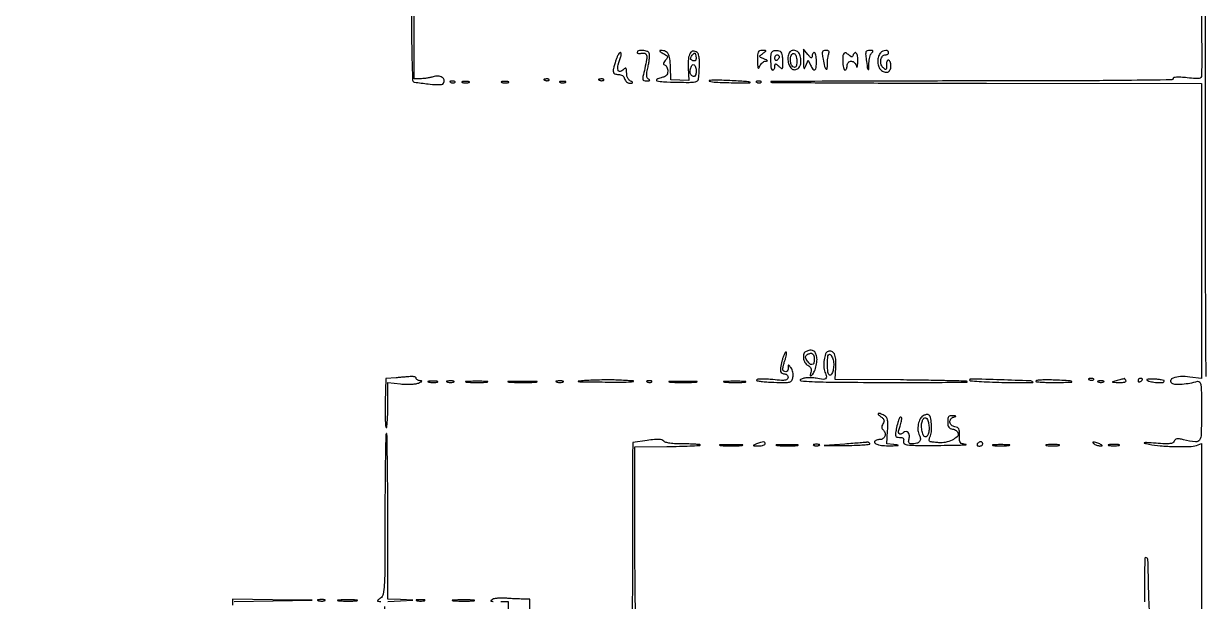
# Model space of a CAD drawing. Extents: x 24 to 1546, y 0 to 2379.
# Drawn here: x 24 to 563, y 903 to 1167 of the extents above; entities that cross this region are included whole.
import ezdxf

# ---------------------------------------------------------------- set-up
doc = ezdxf.new("R2010")
doc.units = 0
doc.header["$MEASUREMENT"] = 0
doc.layers.get('0').update_dxf_attribs({"linetype": 'CONTINUOUS'})

msp = doc.modelspace()

# ---------------------------------------------------------------- linework, layer by layer
for points in [[(302.225653, 1186.047247, -0.000033), (424.8983, 1186.005815, -0.00004), (547.358432, 1185.946715, -0.198766)], [(669.79548, 1002.302636, -0.00002), (669.596685, 899.530331, -0.000025), (669.388942, 796.915146, -0.198373)], [(564.118533, 1005.906862, -0.000049), (563.96622, 1036.368791, -0.00093), (563.863382, 1070.175106, -0.000562), (563.861081, 1110.208457, 0.000049), (563.904725, 1155.266051, 0.000038), (563.943759, 1204.444984, 0.000038), (563.973218, 1250.41962, 0.000092)], [(200.752866, 1173.267816, 0.004152), (200.996548, 1153.987986, 0.002026), (201.311822, 1141.377346, 0.366068), (202.132706, 1140.461701, 0.004613), (208.509773, 1139.635415, 0.02097), (212.242355, 1139.344832, 0.032329), (214.568472, 1139.412019, 0.235122), (215.49002, 1139.983852, 0.195477), (215.738347, 1141.452613, 0.203387), (214.886006, 1142.646781, 0.130403), (213.019622, 1143.204258, 0.07771), (210.704494, 1142.91525, -0.018834), (209.281598, 1142.564576, -0.012823), (207.640893, 1142.268855, -0.012937), (206.040906, 1142.06487, -0.025239), (204.756602, 1142), (202, 1142), (202, 1213)], [(561.786806, 1185.013027, -0.000274), (562.006269, 1168.617677, -0.002149), (562.133706, 1153.69362, -0.00668), (562.041965, 1143.633503, -0.144619), (561.731449, 1142.663221, -0.201874), (560.976134, 1142.173282, -0.064761), (559.376791, 1142.096948, -0.006259), (555.5, 1142.463097, 0.010119), (552.575669, 1142.716526, 0.031295), (550.594003, 1142.723735, 0.047902), (549.349476, 1142.529702, 0.342637), (549, 1142.079594, -0.410375), (548.441926, 1141.514148, -0.000352), (527.407099, 1141.252928, -0.002282), (499.799275, 1141.055548, -0.000646), (456.833333, 1141, 0.000475), (421.523706, 1140.96648, 0.000798), (391.877743, 1140.862882, 0.000036), (365.21239, 1140.725209, 0.666287), (365.133451, 1140.533215, 0.197373), (365.593894, 1140.340894, 0.000031), (394.309333, 1140.172569, 0.000737), (426.113461, 1140.034969, 0.000445), (463.800118, 1139.960969), (562, 1139.855507), (562, 1072.419018), (562, 1004.982529), (556.657033, 1005.61049, 0.039718), (552.435843, 1005.769282, 0.071618), (549.039491, 1005.134443, 0.234571), (547.923396, 1004.011205, 0.359934), (548.392538, 1002.800201, 0.121493), (550.063531, 1002.34061, 0.024341), (553.175632, 1002.409306, 0.025305), (556.756875, 1002.846007, 0.025847), (560.25, 1003.640438, -0.324916), (561.193574, 1003.292789, -0.115827), (561.727685, 1001.868845, -0.029532), (561.956977, 998.559628, -0.002533), (562, 990.067388, -0.004644), (561.900826, 979.389628, -0.135304), (561.133974, 976.796688, -0.293932), (559.277513, 975.917001, -0.024763), (553.811274, 976.904726, 0.017631), (551.89635, 977.279016, 0.077925), (550.750915, 977.281573, 0.143104), (550.025432, 976.942173, 0.121221), (549.540454, 976.244825, -0.188932), (548.863897, 975.503677, -0.085876), (547.583814, 975.127065, -0.039577), (545.358306, 975.0476, -0.007179), (541.229179, 975.286443, 0.001457), (536.903616, 975.586349, 0.045712), (535.835082, 975.559574, 0.837442), (535.825306, 975.397012, 0.007859), (538, 974.908816, 0.031023), (543.15396, 974.166295, 0.013905), (549.992559, 973.801806, 0.011505), (556.56626, 973.785834, 0.07838), (559.75, 974.355383), (562, 975.134775), (562, 935.044335), (562, 894.953894)], [(190, 902.900192), (195.75, 903.261012), (201.5, 903.621831), (195.75, 903.810916), (190, 904), (190, 942.166667, 0.001579), (189.95391, 956.758063, 0.002703), (189.811172, 968.933047, 0.000416), (189.619835, 979.584601, 0.661404), (189.357181, 979.690515, 0.193878), (189.09436, 979.073009, 0.000406), (188.897757, 968.49111, 0.00267), (188.749252, 956.538179, 0.001644), (188.695867, 942.467563, -0.000826), (188.644654, 918.736784, -0.012708), (188.405654, 910.561232, -0.036394), (187.866534, 906.352297, -0.192224), (186.616179, 904.443715, 0.010952), (185.563003, 903.671115, 0.155372), (185.299595, 903.292381, 0.451333), (185.439197, 903.06392, 0.043619), (186.170505, 903, -0.072343), (186.824616, 902.904862, -0.063916)], [(303.259347, 898.181529, -0.004071), (303.06048, 911.768294, -0.001623), (303, 930.395119), (303, 973.672204), (317.646973, 973.816408, 0.003285), (323.298989, 973.909195, 0.00519), (328.144058, 974.070913, 0.001531), (332.333267, 974.267147, 0.185983), (332.81364, 974.480306, 0.633592), (332.739447, 974.687335, 0.007055), (330.817683, 974.84734, 0.011171), (328.338711, 974.962984, 0.006069), (325.289111, 975, -0.010633), (321.69748, 975.076388, -0.02435), (319.002023, 975.322955, -0.029513), (317.075946, 975.711227, -0.15629), (316.180242, 976.282822, 0.145307), (315.318722, 976.859007, 0.065666), (313.966916, 977.090694, 0.037524), (311.894826, 977.015209, 0.009545), (308.557797, 976.577188), (302, 975.588733), (301.90034, 969.544366, 0.00361), (301.863371, 965.554519, 0.000254), (301.846233, 954.396225, 0.00036), (301.842139, 941.090117, 0.000271), (301.856092, 926.464059, -0.001607), (301.823769, 907.646455, -0.006732), (301.615596, 896.331674, -0.008902)], [(188.474024, 900.664196, -0.000092), (188.581036, 876.482659, -0.000903)], [(538.217375, 899.636229, -0.001286), (538.053924, 902.837406, -0.004731), (537.910058, 906.52613, -0.002982), (537.808521, 910.835721, 0.002247), (537.562516, 921.972112, 0.318681), (536.814293, 922.969554, 0.505008), (536.079147, 922.439047, 0.002309), (536.015313, 911.410515, -0.002637), (535.959564, 902.758476, -0.041573)], [(119.759426, 902.952872), (137.629713, 903.251035), (155.5, 903.549197), (137.25, 903.774599), (119, 904), (119, 901.243398, -0.026527)], [(255, 892.480868), (255, 904), (251.75, 904.044484, -0.006023), (250.179073, 904.084918, -0.002622), (248.093501, 904.174699, -0.002594), (245.87805, 904.293237, -0.003453), (243.866175, 904.425301, 0.018853), (241.991975, 904.490463, 0.021258), (240.192222, 904.408594, 0.021083), (238.681257, 904.21086, 0.098421), (237.866175, 903.89613, 0.016609), (237.236194, 903.467057, 0.204929), (237.091291, 903.22278, 0.405038), (237.210178, 903.062618, 0.037597), (237.75, 903.015313, -0.073855), (238.227626, 902.938385, -0.087233)], [(241.64904, 902.888325, -0.058092), (242.606989, 903), (245, 903), (245, 875.559017, -0.002688)]]:
    msp.add_lwpolyline(points, format="xyb")
for points in [[(380.096656, 1150.5, 0.003447), (380.135105, 1147.523607, 0.096455), (380.297634, 1146.768946, 0.629741), (380.579028, 1146.757021, 0.023737), (381.166752, 1148), (382.206732, 1150.5), (383.25618, 1148.25, 0.044663), (384.36265, 1146.342772, 0.400453), (385.227423, 1146.17283, 0.229124), (385.856579, 1147.193104, 0.025531), (386, 1150, 0.023598), (385.92761, 1151.532944, 0.037669), (385.70625, 1152.825, 0.04382), (385.387127, 1153.748945, 0.295869), (385, 1154, 0.158325), (384.61859, 1153.876121, 0.097084), (384.29375, 1153.526832, 0.078943), (384.074422, 1153.005204, 0.060189), (384, 1152.389216, -0.092216), (383.88411, 1151.766192, -0.413188), (383.578353, 1151.629896, -0.115769), (383.034165, 1151.998082, -0.012716), (382.033269, 1153.139216), (380.066539, 1155.5)], [(294.158288, 1150.13398, 0.011535), (293.184719, 1146.589029, 0.110973), (293.147551, 1145.035189, 0.265774), (293.819279, 1144.264137, 0.083844), (295.383369, 1144, -0.061532), (296.436755, 1143.869873, -0.089464), (297.288023, 1143.485352, -0.096222), (297.908647, 1142.85323, -0.082332), (298.289749, 1142, 0.080997), (298.628163, 1141.236916, 0.073605), (299.200689, 1140.591998, 0.076413), (299.912627, 1140.16008, 0.100611), (300.65638, 1140.015313, 0.011513), (301.674942, 1140.047236, 0.302479), (301.883614, 1140.203192, 0.335667), (301.80905, 1140.439065, 0.01292), (301, 1140.982035, -0.050479), (300.416125, 1141.440929, -0.043092), (299.901071, 1142.03093, -0.045162), (299.5252, 1142.656152, -0.086838), (299.36535, 1143.216722, -0.002173), (299.305476, 1143.812267, -0.00116), (299.236369, 1144.548975, -0.001155), (299.16929, 1145.301515, -0.001802), (299.11535, 1145.95, 0.040979), (299.004769, 1146.629617, 0.292911), (298.774031, 1146.847917, 0.220825), (298.419968, 1146.758696, 0.025974), (297.8, 1146.2, -0.148233), (296.211803, 1145.350681, -0.411562), (295.257303, 1145.981671, -0.114895), (295.313729, 1148.437205, -0.029352), (296.536958, 1152.25, 0.046069), (296.727667, 1152.920621, 0.084955), (296.736422, 1153.485938, 0.135038), (296.56976, 1153.856679, 0.223586), (296.265276, 1154, 0.241111), (295.829193, 1153.776731, 0.031364), (295.255009, 1152.864357, 0.030885), (294.671037, 1151.615008, 0.021103)], [(304, 1154.09362, 0.231629), (304.149644, 1153.787926, 0.111697), (304.554348, 1153.598454, 0.074391), (305.164183, 1153.557604, 0.043566), (305.887141, 1153.680738, -0.126049), (307.480527, 1153.688708, -0.280995), (308.298339, 1152.85731, -0.101118), (308.353819, 1150.858464, -0.013651), (307.510931, 1146.723752, 0.004989), (306.682101, 1142.989673, 0.088406), (306.642627, 1141.760027, 0.288583), (307.123219, 1141.196532, 0.077611), (308.3402, 1141.015313, 0.017745), (309.31038, 1141.056644, 0.173565), (309.678754, 1141.221932, 0.421707), (309.680561, 1141.474036, 0.053667), (309.208686, 1141.849863, -0.146521), (308.635979, 1142.51016, -0.096992), (308.405416, 1143.494291, -0.05195), (308.507523, 1145.014748, -0.012401), (309.000806, 1147.503597, 0.014586), (309.378157, 1149.452114, 0.017377), (309.615952, 1151.308927, 0.016319), (309.709857, 1152.872461, 0.098759), (309.573504, 1153.669046, 0.225135), (308.63809, 1154.560792, 0.060721), (306.574105, 1154.973436, 0.067615), (304.629272, 1154.85857, 0.358463)], [(315.5, 1153.822112, -0.009492), (317.396623, 1152.715033, -0.161608), (317.857375, 1152.171341, -0.248664), (317.794, 1151.569278, -0.024455), (316.892501, 1150.361545, 0.024085), (316.240659, 1149.489622, 0.132336), (316.05168, 1148.939078, 0.241202), (316.218965, 1148.549777, 0.091989), (316.75, 1148.254045, -0.141487), (317.228767, 1147.922432, -0.064683), (317.632812, 1147.270362, -0.056501), (317.907271, 1146.421341, -0.049986), (318, 1145.496122, -0.069916), (317.835859, 1144.328008, -0.12972), (317.349296, 1143.511134, -0.104541), (316.438664, 1142.930958, -0.035699), (314.928494, 1142.484295, 0.072304), (312.977797, 1141.748799, 0.674405), (313.053607, 1141.124297, 0.053994), (315.980248, 1140.665712, 0.006514), (322.51127, 1140.440188, 0.004996), (327.820132, 1140.379144, 0.037267), (330.333341, 1140.562917, 0.101309), (331.610864, 1141.02841, 0.240631), (332.122427, 1141.868124, 0.006351), (332.472652, 1147.493407, 0.027675), (332.4531, 1150.829787, 0.048265), (332.119057, 1152.93106, 0.157269), (331.372585, 1154.105745, 0.193578), (329.650313, 1154.658001, 0.251504), (328.273615, 1153.785423, 0.106919), (327.464193, 1151.169387, 0.032759), (327.374567, 1147.009851), (327.631527, 1141.166986), (323.522754, 1141.326002), (319.413982, 1141.485019), (319.249842, 1147.407009, 0.023994), (318.961561, 1151.208467, 0.097601), (318.239308, 1153.400731, 0.16285), (316.963741, 1154.554001, 0.105966), (315, 1154.954279, 0.058922), (314.438197, 1154.882103, 0.465048), (314.33723, 1154.675581, 0.147603), (314.61546, 1154.3512, 0.014844)], [(330.654929, 1150.321595, -0.151106), (330.372888, 1150.172801, -0.071963), (329.958803, 1150.155469, -0.061345), (329.483222, 1150.264009, -0.051709), (329.017973, 1150.488892, -0.104642), (328.587752, 1150.89952, -0.171997), (328.460023, 1151.380616, -0.116848), (328.653026, 1151.975362, -0.03643), (329.201442, 1152.744753, -0.013835), (329.987779, 1153.64175, -0.235521), (330.344315, 1153.776262, -0.307156), (330.603625, 1153.558794, -0.021049), (330.838397, 1152.577456, -0.031881), (330.929466, 1151.875378, -0.036617), (330.924092, 1151.199524, -0.039616), (330.833414, 1150.638845, -0.13732)], [(359.063386, 1150.25, 0.004969), (359.122974, 1147.690951, 0.08423), (359.291042, 1146.867275, 0.618446), (359.570052, 1146.841053, 0.04367), (360.031162, 1147.75, -0.061624), (360.509721, 1148.615108, -0.057948), (361.193416, 1149.357682, -0.062262), (361.969038, 1149.873113, -0.10706), (362.717776, 1150.063386, 0.037976), (363.436287, 1150.143809, 0.538136), (363.519376, 1150.342523, 0.140379), (363.17534, 1150.632607, 0.009794), (362, 1151.132305, -0.011026), (360.416002, 1151.81036, -0.233831), (360.101463, 1152.195469, -0.282114), (360.248268, 1152.631924, -0.015277), (361.44113, 1153.568919, 0.005236), (362.72179, 1154.533937, 0.278782), (362.82842, 1154.808195, 0.356505), (362.629899, 1154.979844, 0.007004), (361.19113, 1155, 0.084155), (360.008886, 1154.799597, 0.20631), (359.372458, 1154.215274, 0.097145), (359.0915, 1153.001462, 0.011781)], [(365.708849, 1154.375516, 0.18125), (365.074602, 1152.980782, 0.025739), (365.021053, 1149.778191, 0.022805), (365.273741, 1146.640098, 0.377787), (366, 1146, 0.162272), (366.381443, 1146.127143, 0.096243), (366.70625, 1146.486153, 0.077595), (366.925678, 1147.022029, 0.058509), (367, 1147.654988, -0.026612), (367.050306, 1148.599505, -0.385302), (367.280179, 1148.804738, -0.176095), (367.690387, 1148.652519, -0.007905), (368.842405, 1147.642621, 0.027749), (369.967475, 1146.732673, 0.423405), (370.411826, 1146.811899, 0.149328), (370.621572, 1147.497591, 0.005516), (370.592405, 1150.237634, 0.018022), (370.461977, 1152.494922, 0.086295), (370.124316, 1153.734619, 0.151132), (369.492155, 1154.429625, 0.097947), (368.458849, 1154.792183, 0.035475), (367.625458, 1154.85167, 0.037695), (366.809062, 1154.790312, 0.040663), (366.121725, 1154.628178, 0.118669)], [(369, 1152.059017, -0.089642), (368.926698, 1151.653442, -0.053229), (368.70625, 1151.2129, -0.051032), (368.382515, 1150.806203, -0.06081), (368, 1150.5, -0.139169), (367.620352, 1150.392057, -0.191142), (367.29375, 1150.521475, -0.138808), (367.073267, 1150.889346, -0.066118), (367, 1151.440983, -0.062283), (367.074545, 1152.037096, -0.080552), (367.29375, 1152.542039, -0.097988), (367.618621, 1152.879982, -0.153634), (368, 1153, -0.092995), (368.381732, 1152.928382, -0.096318), (368.70625, 1152.723586, -0.099231), (368.923444, 1152.418051, -0.105429)], [(373.394042, 1153.584473, 0.085259), (372.930273, 1151.252353, 0.081208), (373.257736, 1148.857021, 0.095188), (374.24243, 1147.000775, 0.190184), (375.66411, 1146.191704, 0.174221), (377.27153, 1146.523361, 0.14981), (378.421482, 1147.821515, 0.106432), (378.889529, 1149.960107, 0.062406), (378.571242, 1152.572172, 0.139221), (377.661357, 1154.151897, 0.145634), (376.072085, 1154.984002, 0.167597), (374.449813, 1154.757019, 0.185398)], [(377, 1149.85765, -0.028362), (376.926579, 1148.564351, -0.083571), (376.681075, 1147.711146, -0.160972), (376.278734, 1147.292997, -0.204498), (375.75, 1147.249533, -0.16729), (374.820241, 1147.96064, -0.085617), (374.220301, 1149.320309, -0.075067), (374.060786, 1150.996593, -0.078015), (374.408364, 1152.621795, -0.174469), (375.176548, 1153.512153, -0.345619), (376.044926, 1153.379077, -0.135454), (376.769012, 1152.001486, -0.053717)], [(389.007249, 1150.960359, 0.013026), (389.695963, 1147.679496, 0.125923), (390.35223, 1146.429598, 0.637234), (390.849895, 1146.58241, 0.034559), (391, 1148.751546, -0.017174), (391.044565, 1150.048633, -0.015165), (391.178303, 1151.394892, -0.015411), (391.373139, 1152.60096, -0.043884), (391.606989, 1153.418213, 0.07396), (391.76699, 1154.137918, 0.198376), (391.604787, 1154.626465, 0.16642), (391.114622, 1154.912841, 0.049775), (390.241263, 1155, 0.08089), (389.203449, 1154.830998, 0.242457), (388.717129, 1154.331675, 0.108058), (388.634046, 1153.31064, 0.011695)], [(398, 1150, 0.023598), (398.07239, 1148.467056, 0.037669), (398.29375, 1147.175, 0.04382), (398.612873, 1146.251055, 0.295869), (399, 1146, 0.191087), (399.381882, 1146.151477, 0.088204), (399.70625, 1146.5875, 0.068025), (399.926307, 1147.234582, 0.048028), (400, 1148, -0.185739), (400.572578, 1149.488173, -0.227392), (401.936745, 1150.047373, -0.186534), (403.451672, 1149.358124, -0.147227), (404.294267, 1147.75, 0.123027), (404.468854, 1147.374391, 0.607695), (404.640337, 1147.409375, 0.051558), (404.785246, 1148.231796, 0.009838), (404.863818, 1149.75, 0.033699), (404.773207, 1152.312854, 0.130818), (404.214165, 1153.785234, 0.446546), (403.464028, 1153.866421, 0.122407), (402.708333, 1152.75, -0.062037), (402.413944, 1152.178067, -0.247772), (402.076667, 1152, -0.164145), (401.6324, 1152.149887, -0.026382), (400.925, 1152.75, 0.055626), (399.497683, 1153.824154, 0.333771), (398.630127, 1153.728088, 0.184391), (398.115925, 1152.667779, 0.021717)], [(408.732743, 1150.75, 0.005262), (409.230165, 1147.154396, 0.129932), (409.623498, 1146.240456, 0.697398), (409.943004, 1146.343503, 0.010214), (410, 1149.133333, -0.031229), (410.088473, 1150.548483, -0.031714), (410.3525, 1151.934167, -0.03343), (410.737886, 1153.102875, -0.100344), (411.2, 1153.8, 0.040537), (411.715397, 1154.406505, 0.328456), (411.711491, 1154.75, 0.213142), (411.339045, 1154.955755, 0.021183), (410.295157, 1155, 0.075722), (409.165142, 1154.827879, 0.23314), (408.620331, 1154.309638, 0.108495), (408.474012, 1153.241565, 0.011737)], [(415.2, 1153.8, 0.082665), (414.739331, 1153.155329, 0.03742), (414.3525, 1152.18875, 0.035729), (414.088514, 1151.083486, 0.040779), (414, 1150, 0.071045), (414.291631, 1147.957933, 0.104113), (415.14483, 1146.362893, 0.1156), (416.490228, 1145.357085, 0.10331), (418.2, 1145, 0.252184), (419.370125, 1145.630256, 0.109996), (420.017162, 1147.33091, 0.100265), (419.909662, 1149.268623, 0.192822), (419, 1150.5, 0.273181), (418.612002, 1150.507849, 0.157087), (418.284432, 1150.153428, 0.076856), (418.067546, 1149.402036, 0.03191), (418, 1148.344731, -0.009705), (417.967336, 1146.662041, -0.229191), (417.75, 1146.254006, -0.349513), (417.368301, 1146.269933, -0.017806), (416.397221, 1147.174207, -0.137072), (415.489042, 1148.786623, -0.110124), (415.44679, 1150.784792, -0.129161), (416.231551, 1152.388349, -0.218054), (417.567388, 1153, 0.068054), (418.114976, 1153.074877, 0.084602), (418.57917, 1153.29375, 0.099744), (418.889573, 1153.61866, 0.141874), (419, 1154, 0.257603), (418.606443, 1154.713192, 0.154946), (417.646069, 1154.963398, 0.101189), (416.359605, 1154.629046, 0.082545)], [(331, 1145.440983, -0.065917), (330.798363, 1143.91814, -0.19966), (330.172167, 1143.106987, -0.284069), (329.338352, 1143.135613, -0.107751), (328.494469, 1144.008949, -0.156149), (328.175318, 1145.292105, -0.068834), (328.532609, 1147.023781, -0.087041), (329.26646, 1148.321781, -0.375307), (330.071996, 1148.455504, -0.137027), (330.429188, 1148.068114, -0.043495), (330.727399, 1147.333404, -0.039691), (330.931558, 1146.417411, -0.035004)], [(218.8125, 1140.316886, 0.051402), (219.359369, 1140.160852, 0.05415), (219.916927, 1140.123424, 0.060344), (220.402231, 1140.202593, 0.126455), (220.729167, 1140.395833, 0.296942), (220.77538, 1140.614691, 0.208169), (220.592839, 1140.799335, 0.077125), (220.112848, 1140.910055, 0.028489), (219.416667, 1140.921053, 0.018894), (218.670344, 1140.862007, 0.168741), (218.37858, 1140.720685, 0.470617), (218.395823, 1140.538436, 0.054073)], [(224.269032, 1140.307009, 0.037336), (225.036634, 1140.167106, 0.029507), (225.880008, 1140.127736, 0.030339), (226.671085, 1140.185595, 0.06278), (227.269032, 1140.344063, 0.31318), (227.386009, 1140.52287, 0.333666), (227.257153, 1140.684921, 0.052471), (226.580113, 1140.787295, 0.014395), (225.5, 1140.805051, 0.012823), (224.431793, 1140.764444, 0.080377), (223.900903, 1140.643467, 0.597527), (223.883358, 1140.48334, 0.087174)], [(242.269032, 1140.307009, 0.037336), (243.036634, 1140.167106, 0.029507), (243.880008, 1140.127736, 0.030339), (244.671085, 1140.185595, 0.06278), (245.269032, 1140.344063, 0.31318), (245.386009, 1140.52287, 0.333666), (245.257153, 1140.684921, 0.052471), (244.580113, 1140.787295, 0.014395), (243.5, 1140.805051, 0.012823), (242.431793, 1140.764444, 0.080377), (241.900903, 1140.643467, 0.597527), (241.883358, 1140.48334, 0.087174)], [(261.8125, 1141.316886, 0.051402), (262.359369, 1141.160852, 0.05415), (262.916927, 1141.123424, 0.060344), (263.402231, 1141.202593, 0.126455), (263.729167, 1141.395833, 0.296942), (263.77538, 1141.614691, 0.208169), (263.592839, 1141.799335, 0.077125), (263.112848, 1141.910055, 0.028489), (262.416667, 1141.921053, 0.018894), (261.670344, 1141.862007, 0.168741), (261.37858, 1141.720685, 0.470617), (261.395823, 1141.538436, 0.054073)], [(268.75, 1140.337719, 0.057986), (269.320008, 1140.181385, 0.037979), (270, 1140.12966, 0.037979), (270.679992, 1140.181385, 0.057986), (271.25, 1140.337719, 0.174857), (271.459382, 1140.525001, 0.447206), (271.398438, 1140.693942, 0.078554), (270.89144, 1140.810911, 0.017491), (270, 1140.842105, 0.017491), (269.10856, 1140.810911, 0.078554), (268.601562, 1140.693942, 0.447206), (268.540618, 1140.525001, 0.174857)], [(286.8125, 1141.316886, 0.051402), (287.359369, 1141.160852, 0.05415), (287.916927, 1141.123424, 0.060344), (288.402231, 1141.202593, 0.126455), (288.729167, 1141.395833, 0.296942), (288.77538, 1141.614691, 0.208169), (288.592839, 1141.799335, 0.077125), (288.112848, 1141.910055, 0.028489), (287.416667, 1141.921053, 0.018894), (286.670344, 1141.862007, 0.168741), (286.37858, 1141.720685, 0.470617), (286.395823, 1141.538436, 0.054073)], [(337, 1140.9351, 0.061122), (339.915063, 1140.452324, 0.004636), (347.917624, 1140.190053, 0.004888), (355.430315, 1140.087018, 0.848935), (355.5, 1140.500452, 0.063269), (354.771934, 1140.650815, 0.002157), (351.85625, 1140.863971, 0.004028), (348.404014, 1141.073457, 0.002796), (344.5, 1141.256925, 0.005848), (340.820866, 1141.366122, 0.015216), (338.171875, 1141.333129, 0.047466), (337.00634, 1141.171559, 0.769226)], [(358.8125, 1140.316886, 0.051402), (359.359369, 1140.160852, 0.05415), (359.916927, 1140.123424, 0.060344), (360.402231, 1140.202593, 0.126455), (360.729167, 1140.395833, 0.296942), (360.77538, 1140.614691, 0.208169), (360.592839, 1140.799335, 0.077125), (360.112848, 1140.910055, 0.028489), (359.416667, 1140.921053, 0.018894), (358.670344, 1140.862007, 0.168741), (358.37858, 1140.720685, 0.470617), (358.395823, 1140.538436, 0.054073)], [(370.179831, 1012.810351, 0.0193), (369.549646, 1009.853445, 0.101456), (369.600581, 1008.202079, 0.212644), (370.266616, 1007.329762, 0.125566), (371.559017, 1007, -0.112298), (372.108715, 1006.874963, -0.100161), (372.576711, 1006.521419, -0.094349), (372.890688, 1005.992876, -0.087192), (373, 1005.37079, -0.20339), (372.657767, 1004.56427, -0.159268), (371.794278, 1004.144705, -0.052295), (370.002828, 1004.087501, -0.006412), (366.090904, 1004.422384, 0.011944), (363.405716, 1004.62235, 0.017982), (361.058791, 1004.656349, 0.013058), (359.162012, 1004.566015, 0.240354), (358.662442, 1004.262836, 0.524408), (358.812084, 1003.92078, 0.013895), (360.736073, 1003.6011, 0.017561), (363.300642, 1003.339271, 0.009668), (366.450936, 1003.190187, 0.004527), (371.844656, 1003.08824, 0.066211), (373.729044, 1003.320017, 0.194107), (374.678062, 1004.023742, 0.090347), (375.240501, 1005.477769, 0.055018), (375.327013, 1006.571142, 0.041258), (375.190224, 1007.77184, 0.042153), (374.867142, 1008.894709, 0.07134), (374.392907, 1009.748823, 0.005786), (373.523558, 1010.86697, 0.228217), (373.249121, 1010.999407, 0.395724), (373.076746, 1010.837931, 0.011558), (373.031803, 1009.75, -0.083377), (372.834122, 1008.690977, -0.189977), (372.302895, 1008.093041, -0.213665), (371.557967, 1008.05731, -0.103448), (370.742924, 1008.590409, -0.22122), (370.583978, 1009.025882, -0.02203), (370.731141, 1010.155828, -0.024445), (371.046425, 1011.549733, -0.016967), (371.531898, 1013.090409, 0.01791), (372.001332, 1014.590042, 0.032249), (372.2611, 1015.851558, 0.038464), (372.317447, 1016.763451, 0.409775), (372.077279, 1017, 0.267791), (371.69502, 1016.779453, 0.024739), (371.175878, 1015.769291, 0.026644), (370.647807, 1014.415757, 0.017534)], [(391.281659, 1017.292947, 0.2226), (390.160202, 1016.17564, 0.050267), (389.48019, 1013.498492, 0.04963), (389.328948, 1010.42184, 0.078476), (389.869813, 1007.842417, -0.034194), (390.523973, 1005.689321, -0.306438), (390.186521, 1004.814383, -0.185473), (389.047556, 1004.534203, -0.013824), (385.830073, 1005.031073, 0.028811), (383.876692, 1005.27307, 0.033825), (382.0113, 1005.269389, 0.036219), (380.285974, 1005.022724, 0.045936), (378.751681, 1004.537636, 0.773675), (378.847689, 1003.876428, 0.017844), (383.95211, 1003.498232, 0.007506), (394.204137, 1003.259714, 0.00103), (415.579304, 1003.127431, 0.001232), (430.801484, 1003.102095, 0.002097), (443.527388, 1003.165632, 0.000252), (454.757955, 1003.274449, 0.664499), (454.845195, 1003.488139, 0.191943), (454.340926, 1003.70499, 0.000402), (445.688341, 1003.930409, 0.002646), (435.915038, 1004.125411, 0.00163), (424.410114, 1004.256553), (394.5, 1004.5), (394.830127, 1010.061056, 0.031873), (394.813815, 1013.743115, 0.097305), (394.16915, 1016.14562, 0.186918), (392.952522, 1017.267873, 0.182224)], [(381.25, 1017.337719, 0.222117), (380.228853, 1016.241881, 0.109878), (380.046134, 1014.306182, 0.097281), (380.7149, 1012.279382, 0.14264), (382.048058, 1010.97428, -0.055196), (382.975783, 1010.337302, -0.115304), (383.488494, 1009.63299, -0.116582), (383.632785, 1008.77981, -0.057172), (383.435663, 1007.689097, 0.012651), (383.146795, 1006.635988, 0.16106), (383.177909, 1006.232508, 0.469786), (383.397402, 1006.165551, 0.043709), (383.905057, 1006.567451, 0.104052), (385.086871, 1008.271298, 0.046543), (385.912762, 1010.885056, 0.046468), (386.244389, 1013.631596, 0.095692), (385.893365, 1015.759225, 0.073532), (385.174253, 1017.072075, 0.149906), (384.230373, 1017.753481, 0.129675), (382.965569, 1017.841883, 0.048888)], [(385, 1013.35765, -0.089751), (384.721057, 1011.816187, -0.311259), (383.933236, 1011.266451, -0.205858), (382.813916, 1011.740098, -0.051811), (381.571443, 1013.337986, -0.044158), (381.125909, 1014.21698, -0.131999), (381.04697, 1014.880643, -0.152592), (381.312969, 1015.435631, -0.065958), (381.952254, 1015.962484, -0.088135), (383.27088, 1016.491819, -0.232331), (384.230732, 1016.246074, -0.170296), (384.822974, 1015.226508, -0.047256)], [(393.589356, 1013.5, -0.064605), (393.871667, 1011.095478, -0.053966), (393.56372, 1008.541282, -0.073264), (392.857846, 1006.743173, -0.42398), (391.970683, 1006.518119, -0.236418), (391.185848, 1007.789894, -0.022424), (391.02103, 1011.554006, -0.021185), (391.182461, 1015.267252, -0.389297), (391.980948, 1016, -0.196992), (392.401511, 1015.827615, -0.05533), (392.858059, 1015.265625, -0.046776), (393.277157, 1014.457085, -0.034719)], [(193.813307, 1005.267546), (189.126613, 1004.895589), (188.813307, 994.197794, 0.006768), (188.747687, 990.029853, 0.00992), (188.812346, 986.363415, 0.005751), (188.96229, 983.30432, 0.153133), (189.25, 982.55, 0.668161), (189.546421, 982.633816, 0.010194), (189.779687, 985.036774, 0.012542), (189.94679, 988.291131, 0.006555), (190, 992.349656), (190, 1003.099313), (195.75, 1002.467915, 0.019378), (198.156396, 1002.297694, 0.019687), (200.556027, 1002.315693, 0.020271), (202.648044, 1002.499013, 0.06481), (204, 1002.854872, 0.010831), (205.13897, 1003.347849, 0.134406), (205.497095, 1003.647876, 0.533165), (205.417343, 1003.851427, 0.045411), (204.75, 1003.936614, -0.054934), (204.080591, 1004.035023, -0.072704), (203.514062, 1004.27513, -0.090437), (203.133265, 1004.613458, -0.167543), (203, 1005, 0.220248), (202.829533, 1005.368216, 0.088798), (202.339063, 1005.653302, 0.065041), (201.611564, 1005.815594, 0.042408), (200.75, 1005.819752, -0.000096), (199.575665, 1005.725903, -0.000029), (197.784221, 1005.583189, -0.000029), (195.772652, 1005.423172, -0.000031)], [(280, 1003.949292, 0.011808), (277.072843, 1003.690108, 0.90968), (277.076041, 1003.506377, 0.01707), (279.939251, 1003.383253, 0.001188), (288, 1003.331161, 0.00143), (299.0234, 1003.317648, 0.030301), (302.291075, 1003.521217, 0.911267), (302.282842, 1003.795447, 0.003975), (295, 1004.195107, 0.010746), (291.90706, 1004.273626, 0.005069), (287.9125, 1004.248667, 0.005021), (283.729122, 1004.138086, 0.007058)], [(456, 1004.185356, 0.391659), (456.269435, 1003.894153, 0.002218), (460.328763, 1003.596554, 0.007451), (465.085775, 1003.340168, 0.004481), (470.736213, 1003.170709, 0.002686), (476.353974, 1003.082794, 0.004717), (481.000838, 1003.078881, 0.00138), (484.92304, 1003.123404, 0.684425), (484.986213, 1003.293144, 0.174568), (483.582586, 1003.855469, 0.001155), (470.172598, 1004.29924, 0.00075), (456.527847, 1004.698745, 0.422371)], [(486.368235, 1003.786799, 0.549788), (486.517966, 1003.478242, 0.009441), (488.759331, 1003.265198, 0.014208), (491.65437, 1003.127665, 0.007879), (495.190983, 1003.116001, 0.001136), (502.595173, 1003.225086, 0.644513), (502.728498, 1003.532871, 0.198677), (502.047689, 1003.855306, 0.000952), (494.177252, 1004.234638, 0.010305), (491.335858, 1004.307529, 0.015583), (488.862719, 1004.242907, 0.010284), (486.847275, 1004.085681, 0.233828)], [(510.8125, 1004.316886, 0.051402), (511.359369, 1004.160852, 0.05415), (511.916927, 1004.123424, 0.060344), (512.402231, 1004.202593, 0.126455), (512.729167, 1004.395833, 0.296942), (512.77538, 1004.614691, 0.208169), (512.592839, 1004.799335, 0.077125), (512.112848, 1004.910055, 0.028489), (511.416667, 1004.921053, 0.018894), (510.670344, 1004.862007, 0.168741), (510.37858, 1004.720685, 0.470617), (510.395823, 1004.538436, 0.054073)], [(523.5, 1004, 0.002007), (521.423999, 1003.462867, 0.564637), (521.382111, 1003.320197, 0.200899), (521.626996, 1003.207343, 0.001065), (524.309017, 1003.118315, 0.020185), (525.841981, 1003.132591, 0.055031), (526.911502, 1003.304781, 0.122244), (527.448421, 1003.607131, 0.356054), (527.5, 1004, 0.017986), (527.249309, 1004.374784, 0.029241), (527.007412, 1004.671495, 0.029274), (526.799343, 1004.87318, 0.327489), (526.690983, 1004.881685, -0.070156), (526.539797, 1004.815154, -0.001224), (525.674851, 1004.573885, -0.003067), (524.663501, 1004.30111, -0.002036)], [(533, 1003.940983, 0.108972), (533.078288, 1003.586039, 0.182303), (533.29375, 1003.3746, 0.161196), (533.6179, 1003.343488, 0.082592), (534, 1003.5, 0.029505), (534.382774, 1003.768994, 0.035638), (534.70625, 1004.066025, 0.038439), (534.934461, 1004.34829, 0.151918), (535, 1004.559017, 0.210953), (534.92554, 1004.727648, 0.081139), (534.70625, 1004.870461, 0.061769), (534.382849, 1004.967655, 0.042167), (534, 1005, 0.105053), (533.618444, 1004.918938, 0.099167), (533.29375, 1004.688914, 0.09642), (533.076123, 1004.345238, 0.093332)], [(537.5, 1003.940469, 0.05391), (539.648333, 1003.339541, 0.034919), (542.21988, 1003.093932, 0.030374), (544.474622, 1003.173598, 0.388694), (544.993896, 1003.75, 0.336327), (544.762087, 1004.050525, 0.020928), (543.596065, 1004.314991, 0.024129), (542.062882, 1004.520021, 0.014841), (540.243896, 1004.620184, 0.007633), (538.109605, 1004.641664, 0.059477), (537.123996, 1004.518803, 0.556355), (537.043388, 1004.269349, 0.122473)], [(208.761659, 1003.292739, 0.028254), (209.754739, 1003.159391, 0.020511), (210.869594, 1003.119272, 0.020826), (211.934218, 1003.169017, 0.041951), (212.761659, 1003.31292, 0.285845), (212.916221, 1003.476221, 0.417468), (212.814362, 1003.62839, 0.038992), (211.938425, 1003.726931, 0.009782), (210.5, 1003.747817, 0.008901), (209.071102, 1003.715166, 0.053901), (208.339362, 1003.605813, 0.67161), (208.319562, 1003.45659, 0.082665)], [(217.269032, 1003.307009, 0.037336), (218.036634, 1003.167106, 0.029507), (218.880008, 1003.127736, 0.030339), (219.671085, 1003.185595, 0.06278), (220.269032, 1003.344063, 0.31318), (220.386009, 1003.52287, 0.333666), (220.257153, 1003.684921, 0.052471), (219.580113, 1003.787295, 0.014395), (218.5, 1003.805051, 0.012823), (217.431793, 1003.764444, 0.080377), (216.900903, 1003.643467, 0.597527), (216.883358, 1003.48334, 0.087174)], [(226.280173, 1003.263728, 0.012009), (228.417397, 1003.147278, 0.007758), (230.895745, 1003.110349, 0.007799), (233.320819, 1003.14967, 0.014578), (235.280173, 1003.269269, 0.131812), (235.652585, 1003.406153, 0.702197), (235.616676, 1003.536946, 0.016184), (233.731847, 1003.623869, 0.003584), (230.5, 1003.645045, 0.003413), (227.276628, 1003.621056, 0.018965), (225.547926, 1003.530747, 0.826233), (225.53509, 1003.402311, 0.052772)], [(245.789188, 1003.258586, 0.008711), (248.612159, 1003.14806, 0.005503), (251.908478, 1003.112769, 0.005525), (255.149843, 1003.149556, 0.010124), (257.789188, 1003.262181, 0.088327), (258.319858, 1003.391534, 0.788092), (258.297449, 1003.515128, 0.011688), (255.807799, 1003.597762, 0.002526), (251.5, 1003.618236, 0.002432), (247.200814, 1003.596037, 0.013217), (244.872449, 1003.511106, 0.86599), (244.862628, 1003.389364, 0.041857)], [(267.269032, 1003.307009, 0.037336), (268.036634, 1003.167106, 0.029507), (268.880008, 1003.127736, 0.030339), (269.671085, 1003.185595, 0.06278), (270.269032, 1003.344063, 0.31318), (270.386009, 1003.52287, 0.333666), (270.257153, 1003.684921, 0.052471), (269.580113, 1003.787295, 0.014395), (268.5, 1003.805051, 0.012823), (267.431793, 1003.764444, 0.080377), (266.900903, 1003.643467, 0.597527), (266.883358, 1003.48334, 0.087174)], [(308.8125, 1003.316886, 0.051402), (309.359369, 1003.160852, 0.05415), (309.916927, 1003.123424, 0.060344), (310.402231, 1003.202593, 0.126455), (310.729167, 1003.395833, 0.296942), (310.77538, 1003.614691, 0.208169), (310.592839, 1003.799335, 0.077125), (310.112848, 1003.910055, 0.028489), (309.416667, 1003.921053, 0.018894), (308.670344, 1003.862007, 0.168741), (308.37858, 1003.720685, 0.470617), (308.395823, 1003.538436, 0.054073)], [(319.25, 1003.261012, 0.009864), (321.867693, 1003.148534, 0.005804), (325, 1003.112174, 0.005804), (328.132307, 1003.148534, 0.009864), (330.75, 1003.261012, 0.061613), (331.448108, 1003.39219, 0.829596), (331.432813, 1003.51584, 0.013058), (329.123307, 1003.600303, 0.002611), (325, 1003.621831, 0.002611), (320.876693, 1003.600303, 0.013058), (318.567187, 1003.51584, 0.829596), (318.551892, 1003.39219, 0.061613)], [(344.280173, 1003.263728, 0.012009), (346.417397, 1003.147278, 0.007758), (348.895745, 1003.110349, 0.007799), (351.320819, 1003.14967, 0.014578), (353.280173, 1003.269269, 0.131812), (353.652585, 1003.406153, 0.702197), (353.616676, 1003.536946, 0.016184), (351.731847, 1003.623869, 0.003584), (348.5, 1003.645045, 0.003413), (345.276628, 1003.621056, 0.018965), (343.547926, 1003.530747, 0.826233), (343.53509, 1003.402311, 0.052772)], [(514.75, 1003.337719, 0.057986), (515.320008, 1003.181385, 0.037979), (516, 1003.12966, 0.037979), (516.679992, 1003.181385, 0.057986), (517.25, 1003.337719, 0.174857), (517.459382, 1003.525001, 0.447206), (517.398438, 1003.693942, 0.078554), (516.89144, 1003.810911, 0.017491), (516, 1003.842105, 0.017491), (515.10856, 1003.810911, 0.078554), (514.601562, 1003.693942, 0.447206), (514.540618, 1003.525001, 0.174857)], [(415.475055, 987.44339, -0.037755), (416.420116, 986.60988, -0.126882), (416.826834, 985.899775, -0.148696), (416.806219, 985.150231, -0.058949), (416.362396, 984.208681, 0.047195), (415.912848, 983.310212, 0.113011), (415.806144, 982.577127, 0.123346), (416.0312, 981.911358, 0.062081), (416.603101, 981.226046, -0.139012), (417.382095, 979.935817, -0.161221), (417.306743, 978.50901, -0.1618), (416.395767, 977.412578, -0.140081), (414.952028, 977, 0.044111), (414.209838, 976.934395, 0.045009), (413.495862, 976.739646, 0.049111), (412.91077, 976.453841, 0.116698), (412.570264, 976.11369, 0.421459), (412.773949, 975.29611, 0.072367), (414.424195, 974.628513, 0.04459), (417.139382, 974.215892, 0.024573), (420.5, 974.173692, 0.000957), (423.029123, 974.271093, 0.137202), (423.309333, 974.361813, 0.692846), (423.285627, 974.464525, 0.001899), (421.320554, 974.718133), (418.141107, 975.116193), (418.503584, 981.058754, 0.010985), (418.630385, 984.312359, 0.057677), (418.455146, 986.09035, 0.110511), (417.941513, 987.19975, 0.106822), (416.998772, 988.000657, 0.018755), (415.166182, 988.894711, 0.194136), (414.343079, 988.921788, 0.551621), (414.251644, 988.496984, 0.031846)], [(434.806791, 987.911751, 0.148176), (433.407668, 986.458371, 0.069499), (432.545276, 983.96821, 0.066971), (432.376997, 981.207282, 0.105016), (433.036672, 978.931478, -0.101004), (433.519726, 977.31316, -0.203801), (433.116905, 976.069974, -0.156685), (431.812671, 975.280161, -0.056426), (429.633369, 975.015313, -0.062982), (428.795522, 975.114296, -0.175582), (428.311209, 975.439281, -0.167399), (428.133934, 976.011476, -0.056183), (428.260801, 976.889302, 0.076894), (428.453293, 978.764514, 0.151518), (427.94188, 980.157135, 0.239441), (426.933132, 980.642019, 0.169281), (425.734206, 980.194374, -0.082741), (424.501572, 979.47609, -0.347942), (423.739573, 979.717801, -0.200155), (423.523828, 980.788373, -0.041797), (424.063844, 982.667922, 0.020451), (424.420049, 983.734137, 0.016628), (424.716072, 984.901845, 0.016944), (424.916673, 985.997144, 0.041349), (424.969591, 986.8151, 0.363669), (424.579479, 987.263818, 0.329037), (424.022585, 986.975161, 0.046498), (423.17856, 984.759088, 0.021442), (422.480042, 981.75, 0.013015), (422.121963, 979.519655, 0.130603), (422.240017, 978.591953, 0.245468), (422.777191, 978.136671, 0.05547), (424.00534, 978, -0.043176), (425.064392, 977.908378, -0.16252), (425.642999, 977.596165, -0.191398), (425.863795, 977.036112, -0.063357), (425.747807, 976.143616, 0.322254), (426.140503, 975.124249, 0.116816), (427.682721, 974.566511, 0.027534), (431.32527, 974.349955, 0.002005), (441.381176, 974.34676, 0.002092), (447.3633, 974.393878, 0.004847), (451.851717, 974.491533, 0.009153), (454.387589, 974.617808, 0.91379), (454.390626, 974.756014, -0.03202), (452.585529, 975.077074, -0.174962), (451.772886, 975.617025, -0.147238), (451.416532, 976.606933, -0.020689), (451.390626, 978.80287, 0.021378), (451.364194, 980.808954, 0.108857), (451.06523, 981.877602, 0.166804), (450.415321, 982.483765, 0.069848), (449.25, 982.819551, -0.152244), (447.727269, 983.542471, -0.180552), (447.012817, 984.955511, -0.192512), (447.417915, 986.422104, -0.16788), (448.75, 987.310674, 0.01159), (449.5883, 987.550633, 0.541772), (449.62878, 987.693656, 0.197309), (449.392295, 987.812001, 0.005718), (448.25, 987.883999, 0.058062), (447.092047, 987.809226, 0.180915), (446.432054, 987.415009, 0.139509), (446.092182, 986.604761, 0.029996), (446, 985.069551, 0.03667), (446.107866, 983.600774, 0.114699), (446.46834, 982.685042, 0.14057), (447.145071, 982.128703, 0.066861), (448.239784, 981.819551, -0.067488), (449.120378, 981.56968, -0.064552), (449.917303, 981.091783, -0.069403), (450.513742, 980.468141, -0.109492), (450.805256, 979.790776, -0.268662), (450.273062, 978.27005, -0.065723), (447.961975, 976.762595, -0.058986), (444.901789, 975.718245, -0.079669), (441.986201, 975.566384, 0.00168), (440.944483, 975.674697, 0.001536), (439.870405, 975.779396, 0.001535), (438.910563, 975.867014, 0.005013), (438.274751, 975.916667, -0.163421), (437.769354, 976.125529, -0.200099), (437.544309, 976.57981, -0.088519), (437.635061, 977.38954, -0.018785), (438.091094, 978.739594, 0.076572), (438.604077, 981.140764, 0.037721), (438.548442, 984.269993, 0.034632), (438.076026, 987.152992, 0.198956), (437.189911, 988.382628, 0.141514), (436.794362, 988.493128, 0.046615), (436.187662, 988.431082, 0.042066), (435.492446, 988.231803, 0.036758)], [(437.263777, 984.400474, -0.046368), (437.494546, 982.009386, -0.066541), (437.220366, 979.901378, -0.102673), (436.545795, 978.562982, -0.313745), (435.622675, 978.286227, -0.233301), (434.782351, 979.109524, -0.042638), (434.22352, 981.279908, -0.04452), (434.034598, 983.703244, -0.089042), (434.394042, 985.584473, -0.09893), (435.11157, 986.719783, -0.309681), (435.9499, 986.897874, -0.19665), (436.740943, 986.115876, -0.053531)], [(342.25, 974.264961, 0.012378), (344.412501, 974.148215, 0.007295), (347, 974.110462, 0.007295), (349.587499, 974.148215, 0.012378), (351.75, 974.264961, 0.075495), (352.33354, 974.401218, 0.793398), (352.314063, 974.529482, 0.016391), (350.405918, 974.617144, 0.003282), (347, 974.639504, 0.003282), (343.594082, 974.617144, 0.016391), (341.685937, 974.529482, 0.793398), (341.66646, 974.401218, 0.075495)], [(358.5, 975, 0.008195), (357.32542, 974.472297, 0.474239), (357.274745, 974.270903, 0.225862), (357.54577, 974.127252, 0.00425), (359.190983, 974.070285, 0.034829), (360.266376, 974.117113, 0.04021), (361.273037, 974.314396, 0.044278), (362.078664, 974.619846, 0.142534), (362.5, 975, 0.323112), (362.457265, 975.596905, 0.222118), (361.818523, 975.895383, 0.072989), (360.384101, 975.684867, 0.028612)], [(368.280173, 974.263728, 0.012009), (370.417397, 974.147278, 0.007758), (372.895745, 974.110349, 0.007799), (375.320819, 974.14967, 0.014578), (377.280173, 974.269269, 0.131812), (377.652585, 974.406153, 0.702197), (377.616676, 974.536946, 0.016184), (375.731847, 974.623869, 0.003584), (372.5, 974.645045, 0.003413), (369.276628, 974.621056, 0.018965), (367.547926, 974.530747, 0.826233), (367.53509, 974.402311, 0.052772)], [(384.75, 974.337719, 0.057986), (385.320008, 974.181385, 0.037979), (386, 974.12966, 0.037979), (386.679992, 974.181385, 0.057986), (387.25, 974.337719, 0.174857), (387.459382, 974.525001, 0.447206), (387.398438, 974.693942, 0.078554), (386.89144, 974.810911, 0.017491), (386, 974.842105, 0.017491), (385.10856, 974.810911, 0.078554), (384.601562, 974.693942, 0.447206), (384.540618, 974.525001, 0.174857)], [(399, 974.96408), (389.5, 974.310991), (400.201591, 974.329315, 0.00726), (404.270467, 974.395365, 0.012983), (407.609598, 974.584946, 0.007837), (410.23248, 974.843748, 0.549665), (410.392574, 975.173819, 0.066316), (410.145728, 975.475346, 0.066683), (409.828981, 975.701081, 0.072916), (409.493306, 975.819985, 0.116802), (409.190983, 975.808584, -0.04606), (408.671162, 975.714966, -0.000863), (405.912351, 975.481552, -0.002104), (402.690571, 975.228219, -0.001406)], [(459.5, 975, 0.139169), (459.392057, 974.620352, 0.191142), (459.521475, 974.29375, 0.138808), (459.889346, 974.073267, 0.066118), (460.440983, 974, 0.062283), (461.037096, 974.074545, 0.080552), (461.542039, 974.29375, 0.097988), (461.879982, 974.618621, 0.153634), (462, 975, 0.092995), (461.928382, 975.381732, 0.096318), (461.723586, 975.70625, 0.099231), (461.418051, 975.923444, 0.105429), (461.059017, 976, 0.089642), (460.653442, 975.926698, 0.053229), (460.2129, 975.70625, 0.051032), (459.806203, 975.382515, 0.06081)], [(466.727696, 974.278268, 0.02012), (468.234338, 974.152063, 0.010546), (470.11537, 974.110215, 0.010474), (472.048239, 974.148479, 0.015806), (473.727696, 974.270202, 0.062969), (474.351289, 974.416037, 0.78507), (474.335636, 974.550546, 0.026082), (473.006031, 974.645979, 0.004587), (470.5, 974.67186, 0.004873), (467.985512, 974.650253, 0.021409), (466.504386, 974.559569, 0.613017), (466.45162, 974.422293, 0.180442)], [(491.25, 974.283746, 0.023547), (492.502218, 974.153981, 0.014044), (494, 974.111902, 0.014044), (495.497782, 974.153981, 0.023547), (496.75, 974.283746, 0.124239), (497.112409, 974.435926, 0.664672), (497.076562, 974.577962, 0.03126), (495.97062, 974.675363, 0.006336), (494, 974.700336, 0.006336), (492.02938, 974.675363, 0.03126), (490.923438, 974.577962, 0.664672), (490.887591, 974.435926, 0.124239)], [(513, 975, 0.040566), (513.684071, 974.632796, 0.028934), (514.5, 974.331527, 0.029384), (515.317134, 974.134067, 0.053798), (516, 974.085598, 0.051935), (516.535375, 974.161267, 0.491407), (516.615423, 974.343886, 0.152377), (516.341871, 974.608071, 0.014925), (515.5, 975, 0.019739), (513.686554, 975.695838, 0.081911), (512.533606, 975.885992, 0.608383), (512.381869, 975.592871, 0.095694)], [(519.75, 974.294267, 0.029693), (520.774707, 974.159351, 0.017887), (522, 974.115502, 0.017887), (523.225293, 974.159351, 0.029693), (524.25, 974.294267, 0.142433), (524.560023, 974.453014, 0.611425), (524.517187, 974.600334, 0.039503), (523.61149, 974.701569, 0.008087), (522, 974.727636, 0.008087), (520.38851, 974.701569, 0.039503), (519.482813, 974.600334, 0.611425), (519.439977, 974.453014, 0.142433)], [(158.269032, 903.307009, 0.037336), (159.036634, 903.167106, 0.029507), (159.880008, 903.127736, 0.030339), (160.671085, 903.185595, 0.06278), (161.269032, 903.344063, 0.31318), (161.386009, 903.52287, 0.333666), (161.257153, 903.684921, 0.052471), (160.580113, 903.787295, 0.014395), (159.5, 903.805051, 0.012823), (158.431793, 903.764444, 0.080377), (157.900903, 903.643467, 0.597527), (157.883358, 903.48334, 0.087174)], [(167.776433, 903.266503, 0.013671), (169.684837, 903.147583, 0.00893), (171.890462, 903.110009, 0.008983), (174.043501, 903.150473, 0.016947), (175.776433, 903.273107, 0.153636), (176.099419, 903.413268, 0.661512), (176.056202, 903.54709, 0.018464), (174.373175, 903.635783, 0.004138), (171.5, 903.65719, 0.003921), (168.635274, 903.63236, 0.022011), (167.106202, 903.539701, 0.807686), (167.092045, 903.40844, 0.057523)], [(203.25, 903.310674, 0.039571), (204.047266, 903.168469, 0.024357), (205, 903.122029, 0.024357), (205.952734, 903.168469, 0.039571), (206.75, 903.310674, 0.161593), (207.00914, 903.478988, 0.542911), (206.957813, 903.633659, 0.052887), (206.251983, 903.740287, 0.011065), (205, 903.767997, 0.011065), (203.748017, 903.740287, 0.052887), (203.042187, 903.633659, 0.542911), (202.99086, 903.478988, 0.161593)], [(220.280173, 903.263728, 0.012009), (222.417397, 903.147278, 0.007758), (224.895745, 903.110349, 0.007799), (227.320819, 903.14967, 0.014578), (229.280173, 903.269269, 0.131812), (229.652585, 903.406153, 0.702197), (229.616676, 903.536946, 0.016184), (227.731847, 903.623869, 0.003584), (224.5, 903.645045, 0.003413), (221.276628, 903.621056, 0.018965), (219.547926, 903.530747, 0.826233), (219.53509, 903.402311, 0.052772)]]:
    msp.add_lwpolyline(points, format="xyb", close=True)

doc.saveas('drawing.dxf')
